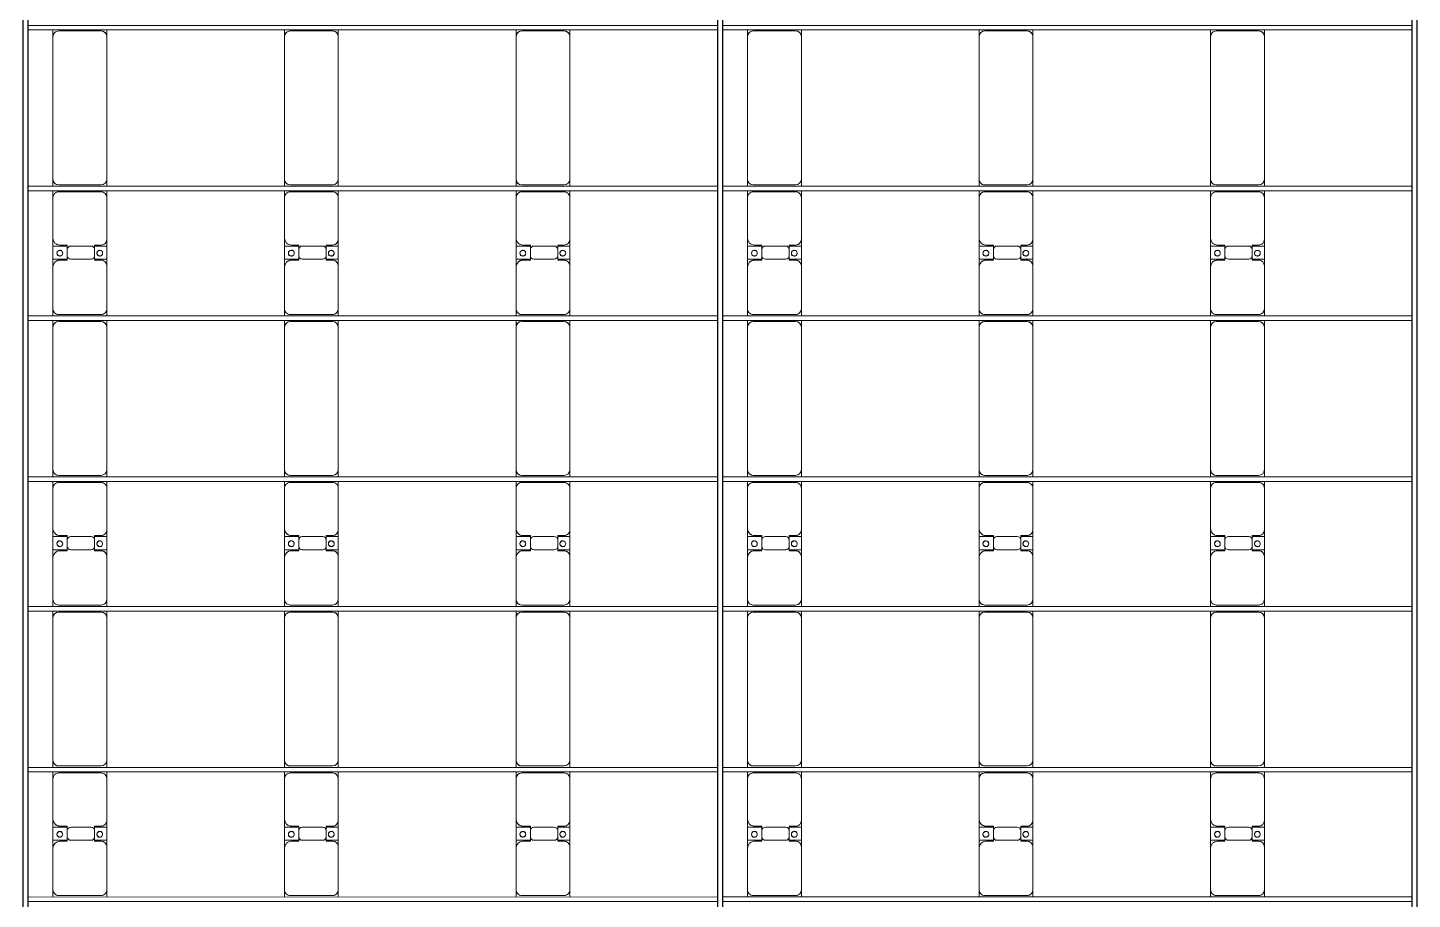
# Model space of a CAD drawing. Header units: millimetres. Extents: x -496478 to -186190, y -204059 to -87354.
# Drawn here: x -379193 to -367232, y -143603 to -136073 of the extents above; entities that cross this region are included whole.
import ezdxf

# ---------------------------------------------------------------- set-up
doc = ezdxf.new("R2010")
doc.units = ezdxf.units.MM
for name, color, linetype, lineweight in [('A-DETL-MBND', 5, 'Continuous', 9), ('A-GENM', 13, 'Continuous', 9), ('S-BEAM', 12, 'Continuous', 9)]:
    doc.layers.add(name, color=color, linetype=linetype, lineweight=lineweight)

# ---------------------------------------------------------------- blocks, each defined once
blk = doc.blocks.new('Dai phao do pin - DẢI PHAO ĐỠ PIN-V31-BỐ TRÍ KHUNG KẾT CẤU BÈ PIN 01')
at = {"layer": 'A-DETL-MBND', "color": 8}
for p, q in [((23298, 242), (23360, 242)), ((23720, 242), (23360, 242)), ((23720, 242), (23902, 242)), ((23788, 242), (23970, 242)), ((23788, 118), (23788, 242)), ((23902, 242), (23902, 118)), ((24320, 242), (23970, 242)), ((24320, 242), (24378, 242)), ((24418, 242), (24480, 242)), ((25710, 242), (24480, 242)), ((25710, 242), (25768, 242)), ((25808, 242), (25870, 242)), ((26230, 242), (25870, 242)), ((26230, 242), (26412, 242)), ((26298, 242), (26480, 242)), ((26298, 118), (26298, 242)), ((26412, 242), (26412, 118)), ((26830, 242), (26480, 242)), ((26830, 242), (26888, 242)), ((26928, 242), (26990, 242)), ((28220, 242), (26990, 242)), ((28220, 242), (28278, 242)), ((28318, 242), (28380, 242)), ((28740, 242), (28380, 242)), ((28740, 242), (28922, 242)), ((28808, 242), (28990, 242)), ((28808, 118), (28808, 242)), ((28922, 242), (28922, 118)), ((29340, 242), (28990, 242)), ((29340, 242), (29398, 242)), ((29438, 242), (29500, 242)), ((30730, 242), (29500, 242)), ((30730, 242), (30788, 242)), ((23310, 192), (23310, -173)), ((23780, 118), (23780, 182)), ((23910, 182), (23910, 118)), ((24370, -173), (24370, 192)), ((24430, 192), (24430, -173)), ((25760, -173), (25760, 192)), ((25820, 192), (25820, -173)), ((26290, 118), (26290, 182)), ((26420, 182), (26420, 118)), ((26880, -173), (26880, 192)), ((26940, 192), (26940, -173)), ((28270, -173), (28270, 192)), ((28330, 192), (28330, -173)), ((28800, 118), (28800, 182)), ((28930, 182), (28930, 118)), ((29390, -173), (29390, 192)), ((29450, 192), (29450, -173)), ((30780, -173), (30780, 192)), ((23872, 118), (23780, 118)), ((23788, 88), (23788, -88)), ((23910, 118), (23818, 118)), ((23902, -88), (23902, 88)), ((26382, 118), (26290, 118)), ((26298, 88), (26298, -88)), ((26420, 118), (26328, 118)), ((26412, -88), (26412, 88)), ((28892, 118), (28800, 118)), ((28808, 88), (28808, -88)), ((28930, 118), (28838, 118)), ((28922, -88), (28922, 88)), ((23780, -173), (23780, -118)), ((23780, -118), (23872, -118)), ((23788, -223), (23788, -118)), ((23818, -118), (23910, -118)), ((23902, -118), (23902, -223)), ((23910, -118), (23910, -173)), ((26290, -173), (26290, -118)), ((26290, -118), (26382, -118)), ((26298, -223), (26298, -118)), ((26328, -118), (26420, -118)), ((26412, -118), (26412, -223)), ((26420, -118), (26420, -173)), ((28800, -173), (28800, -118)), ((28800, -118), (28892, -118)), ((28808, -223), (28808, -118)), ((28838, -118), (28930, -118)), ((28922, -118), (28922, -223)), ((28930, -118), (28930, -173)), ((23360, -223), (23298, -223)), ((23360, -223), (23730, -223)), ((23902, -223), (23730, -223)), ((23960, -223), (23788, -223)), ((23960, -223), (24320, -223)), ((24378, -223), (24320, -223)), ((24480, -223), (24418, -223)), ((24480, -223), (25710, -223)), ((25768, -223), (25710, -223)), ((25870, -223), (25808, -223)), ((25870, -223), (26240, -223)), ((26412, -223), (26240, -223)), ((26470, -223), (26298, -223)), ((26470, -223), (26830, -223)), ((26888, -223), (26830, -223)), ((26990, -223), (26928, -223)), ((26990, -223), (28220, -223)), ((28278, -223), (28220, -223)), ((28380, -223), (28318, -223)), ((28380, -223), (28750, -223)), ((28922, -223), (28750, -223)), ((28980, -223), (28808, -223)), ((28980, -223), (29340, -223)), ((29398, -223), (29340, -223)), ((29500, -223), (29438, -223)), ((29500, -223), (30730, -223)), ((30788, -223), (30730, -223))]:
    blk.add_line(p, q, dxfattribs=at)
for centre, radius, start, end in [((23360, 192), 50, 90, 180), ((23720, 182), 60, 360, 90), ((23970, 182), 60, 90, 180), ((24320, 192), 50, 360, 90), ((24480, 192), 50, 90, 180), ((24480, 192), 50, 105, 180), ((25710, 192), 50, 360, 90), ((25710, 192), 50, 15, 90), ((25870, 192), 50, 90, 180), ((26230, 182), 60, 360, 90), ((26480, 182), 60, 90, 180), ((26830, 192), 50, 0, 90), ((26990, 192), 50, 90, 180), ((26990, 192), 50, 105, 180), ((28220, 192), 50, 360, 90), ((28220, 192), 50, 15, 90), ((28380, 192), 50, 90, 180), ((28740, 182), 60, 0, 90), ((28990, 182), 60, 90, 180), ((29340, 192), 50, 0, 90), ((29500, 192), 50, 90, 180), ((29500, 192), 50, 105, 180), ((30730, 192), 50, 0, 90), ((30730, 192), 50, 15, 90), ((23360, 192), 50, 135, 180), ((23720, 182), 60, 360, 45), ((23839, 183), 25, 360, 180), ((23839, 183), 25, 180, 0), ((23841, 183), 25, 360, 180), ((23841, 183), 25, 180, 0), ((23841, 183), 25, 180, 195), ((23970, 182), 60, 135, 180), ((24320, 192), 50, 360, 45), ((25870, 192), 50, 135, 180), ((26230, 182), 60, 360, 45), ((26349, 183), 25, 360, 180), ((26349, 183), 25, 180, 360), ((26351, 183), 25, 0, 180), ((26351, 183), 25, 180, 0), ((26351, 183), 25, 180, 195), ((26480, 182), 60, 135, 180), ((26830, 192), 50, 0, 45), ((28380, 192), 50, 135, 180), ((28740, 182), 60, 0, 45), ((28859, 183), 25, 360, 180), ((28859, 183), 25, 180, 0), ((28861, 183), 25, 0, 180), ((28861, 183), 25, 180, 0), ((28861, 183), 25, 180, 195), ((28990, 182), 60, 135, 180), ((29340, 192), 50, 0, 45), ((23818, 88), 30, 90, 180), ((23872, 88), 30, 0, 90), ((26328, 88), 30, 90, 180), ((26382, 88), 30, 0, 90), ((28838, 88), 30, 90, 180), ((28892, 88), 30, 0, 90), ((23818, -88), 30, 180, 270), ((23872, -88), 30, 270, 0), ((26328, -88), 30, 180, 270), ((26382, -88), 30, 270, 0), ((28838, -88), 30, 180, 270), ((28892, -88), 30, 270, 0), ((23360, -173), 50, 180, 270), ((23360, -173), 50, 180, 225), ((23730, -173), 50, 270, 0), ((23730, -173), 50, 315, 0), ((23839, -162), 25, 360, 180), ((23839, -162), 25, 180, 0), ((23841, -162), 25, 360, 180), ((23841, -162), 25, 120, 180), ((23841, -162), 25, 180, 0), ((23841, -162), 25, 75, 105), ((23839, -162), 25, 75, 90), ((23839, -162), 25, 30, 45), ((23839, -162), 25, 360, 15), ((23960, -173), 50, 180, 270), ((23960, -173), 50, 180, 225), ((24320, -173), 50, 270, 360), ((24320, -173), 50, 315, 360), ((24480, -173), 50, 180, 270), ((24480, -173), 50, 180, 270), ((25710, -173), 50, 270, 360), ((25710, -173), 50, 285, 0), ((25870, -173), 50, 180, 270), ((25870, -173), 50, 180, 225), ((26240, -173), 50, 270, 360), ((26240, -173), 50, 315, 360), ((26349, -162), 25, 360, 180), ((26349, -162), 25, 180, 0), ((26351, -162), 25, 360, 180), ((26351, -162), 25, 120, 180), ((26351, -162), 25, 180, 0), ((26351, -162), 25, 75, 105), ((26349, -162), 25, 75, 90), ((26349, -162), 25, 30, 45), ((26349, -162), 25, 360, 15), ((26470, -173), 50, 180, 270), ((26470, -173), 50, 180, 225), ((26830, -173), 50, 270, 0), ((26830, -173), 50, 315, 0), ((26990, -173), 50, 180, 270), ((26990, -173), 50, 180, 270), ((28220, -173), 50, 270, 360), ((28220, -173), 50, 285, 360), ((28380, -173), 50, 180, 270), ((28380, -173), 50, 180, 225), ((28750, -173), 50, 270, 360), ((28750, -173), 50, 315, 0), ((28859, -162), 25, 360, 180), ((28859, -162), 25, 180, 0), ((28861, -162), 25, 360, 180), ((28861, -162), 25, 120, 180), ((28861, -162), 25, 180, 360), ((28861, -162), 25, 75, 105), ((28859, -162), 25, 75, 90), ((28859, -162), 25, 30, 45), ((28859, -162), 25, 360, 15), ((28980, -173), 50, 180, 270), ((28980, -173), 50, 180, 225), ((29340, -173), 50, 270, 0), ((29340, -173), 50, 315, 360), ((29500, -173), 50, 180, 270), ((29500, -173), 50, 180, 270), ((30730, -173), 50, 270, 0), ((30730, -173), 50, 285, 360)]:
    blk.add_arc(centre, radius, start, end, dxfattribs=at)
blk = doc.blocks.new('Dai phao do pin - DẢI PHAO ĐỠ PIN-V32-BỐ TRÍ KHUNG KẾT CẤU BÈ PIN 01')
at = {"layer": 'A-DETL-MBND', "color": 8}
for p, q in [((23298, 242), (23360, 242)), ((23720, 242), (23360, 242)), ((23720, 242), (23902, 242)), ((23788, 242), (23970, 242)), ((23788, 118), (23788, 242)), ((23902, 242), (23902, 118)), ((24320, 242), (23970, 242)), ((24320, 242), (24378, 242)), ((24418, 242), (24480, 242)), ((25710, 242), (24480, 242)), ((25710, 242), (25768, 242)), ((25808, 242), (25870, 242)), ((26230, 242), (25870, 242)), ((26230, 242), (26412, 242)), ((26298, 242), (26480, 242)), ((26298, 118), (26298, 242)), ((26412, 242), (26412, 118)), ((26830, 242), (26480, 242)), ((26830, 242), (26888, 242)), ((26928, 242), (26990, 242)), ((28220, 242), (26990, 242)), ((28220, 242), (28278, 242)), ((28318, 242), (28380, 242)), ((28740, 242), (28380, 242)), ((28740, 242), (28922, 242)), ((28808, 242), (28990, 242)), ((28808, 118), (28808, 242)), ((28922, 242), (28922, 118)), ((29340, 242), (28990, 242)), ((29340, 242), (29398, 242)), ((29438, 242), (29500, 242)), ((30730, 242), (29500, 242)), ((30730, 242), (30788, 242)), ((23310, 192), (23310, -173)), ((23780, 118), (23780, 182)), ((23910, 182), (23910, 118)), ((24370, -173), (24370, 192)), ((24430, 192), (24430, -173)), ((25760, -173), (25760, 192)), ((25820, 192), (25820, -173)), ((26290, 118), (26290, 182)), ((26420, 182), (26420, 118)), ((26880, -173), (26880, 192)), ((26940, 192), (26940, -173)), ((28270, -173), (28270, 192)), ((28330, 192), (28330, -173)), ((28800, 118), (28800, 182)), ((28930, 182), (28930, 118)), ((29390, -173), (29390, 192)), ((29450, 192), (29450, -173)), ((30780, -173), (30780, 192)), ((23872, 118), (23780, 118)), ((23788, 88), (23788, -88)), ((23910, 118), (23818, 118)), ((23902, -88), (23902, 88)), ((26382, 118), (26290, 118)), ((26298, 88), (26298, -88)), ((26420, 118), (26328, 118)), ((26412, -88), (26412, 88)), ((28892, 118), (28800, 118)), ((28808, 88), (28808, -88)), ((28930, 118), (28838, 118)), ((28922, -88), (28922, 88)), ((23780, -173), (23780, -118)), ((23780, -118), (23872, -118)), ((23788, -223), (23788, -118)), ((23818, -118), (23910, -118)), ((23902, -118), (23902, -223)), ((23910, -118), (23910, -173)), ((26290, -173), (26290, -118)), ((26290, -118), (26382, -118)), ((26298, -223), (26298, -118)), ((26328, -118), (26420, -118)), ((26412, -118), (26412, -223)), ((26420, -118), (26420, -173)), ((28800, -173), (28800, -118)), ((28800, -118), (28892, -118)), ((28808, -223), (28808, -118)), ((28838, -118), (28930, -118)), ((28922, -118), (28922, -223)), ((28930, -118), (28930, -173)), ((23360, -223), (23298, -223)), ((23360, -223), (23730, -223)), ((23902, -223), (23730, -223)), ((23960, -223), (23788, -223)), ((23960, -223), (24320, -223)), ((24378, -223), (24320, -223)), ((24480, -223), (24418, -223)), ((24480, -223), (25710, -223)), ((25768, -223), (25710, -223)), ((25870, -223), (25808, -223)), ((25870, -223), (26240, -223)), ((26412, -223), (26240, -223)), ((26470, -223), (26298, -223)), ((26470, -223), (26830, -223)), ((26888, -223), (26830, -223)), ((26990, -223), (26928, -223)), ((26990, -223), (28220, -223)), ((28278, -223), (28220, -223)), ((28380, -223), (28318, -223)), ((28380, -223), (28750, -223)), ((28922, -223), (28750, -223)), ((28980, -223), (28808, -223)), ((28980, -223), (29340, -223)), ((29398, -223), (29340, -223)), ((29500, -223), (29438, -223)), ((29500, -223), (30730, -223)), ((30788, -223), (30730, -223))]:
    blk.add_line(p, q, dxfattribs=at)
for centre, radius, start, end in [((23360, 192), 50, 90, 180), ((23720, 182), 60, 360, 90), ((23970, 182), 60, 90, 180), ((24320, 192), 50, 360, 90), ((24480, 192), 50, 90, 180), ((24480, 192), 50, 105, 180), ((25710, 192), 50, 360, 90), ((25710, 192), 50, 15, 90), ((25870, 192), 50, 90, 180), ((26230, 182), 60, 360, 90), ((26480, 182), 60, 90, 180), ((26830, 192), 50, 0, 90), ((26990, 192), 50, 90, 180), ((26990, 192), 50, 105, 180), ((28220, 192), 50, 360, 90), ((28220, 192), 50, 15, 90), ((28380, 192), 50, 90, 180), ((28740, 182), 60, 0, 90), ((28990, 182), 60, 90, 180), ((29340, 192), 50, 0, 90), ((29500, 192), 50, 90, 180), ((29500, 192), 50, 105, 180), ((30730, 192), 50, 0, 90), ((30730, 192), 50, 15, 90), ((23360, 192), 50, 135, 180), ((23720, 182), 60, 360, 45), ((23839, 183), 25, 360, 180), ((23839, 183), 25, 180, 0), ((23841, 183), 25, 360, 180), ((23841, 183), 25, 180, 0), ((23841, 183), 25, 180, 195), ((23970, 182), 60, 135, 180), ((24320, 192), 50, 360, 45), ((25870, 192), 50, 135, 180), ((26230, 182), 60, 360, 45), ((26349, 183), 25, 360, 180), ((26349, 183), 25, 180, 360), ((26351, 183), 25, 0, 180), ((26351, 183), 25, 180, 0), ((26351, 183), 25, 180, 195), ((26480, 182), 60, 135, 180), ((26830, 192), 50, 0, 45), ((28380, 192), 50, 135, 180), ((28740, 182), 60, 0, 45), ((28859, 183), 25, 360, 180), ((28859, 183), 25, 180, 0), ((28861, 183), 25, 0, 180), ((28861, 183), 25, 180, 0), ((28861, 183), 25, 180, 195), ((28990, 182), 60, 135, 180), ((29340, 192), 50, 0, 45), ((23818, 88), 30, 90, 180), ((23872, 88), 30, 0, 90), ((26328, 88), 30, 90, 180), ((26382, 88), 30, 0, 90), ((28838, 88), 30, 90, 180), ((28892, 88), 30, 0, 90), ((23818, -88), 30, 180, 270), ((23872, -88), 30, 270, 0), ((26328, -88), 30, 180, 270), ((26382, -88), 30, 270, 0), ((28838, -88), 30, 180, 270), ((28892, -88), 30, 270, 0), ((23360, -173), 50, 180, 270), ((23360, -173), 50, 180, 225), ((23730, -173), 50, 270, 0), ((23730, -173), 50, 315, 0), ((23839, -162), 25, 360, 180), ((23839, -162), 25, 180, 0), ((23841, -162), 25, 360, 180), ((23841, -162), 25, 120, 180), ((23841, -162), 25, 180, 0), ((23841, -162), 25, 75, 105), ((23839, -162), 25, 75, 90), ((23839, -162), 25, 30, 45), ((23839, -162), 25, 360, 15), ((23960, -173), 50, 180, 270), ((23960, -173), 50, 180, 225), ((24320, -173), 50, 270, 360), ((24320, -173), 50, 315, 360), ((24480, -173), 50, 180, 270), ((24480, -173), 50, 180, 270), ((25710, -173), 50, 270, 360), ((25710, -173), 50, 285, 0), ((25870, -173), 50, 180, 270), ((25870, -173), 50, 180, 225), ((26240, -173), 50, 270, 360), ((26240, -173), 50, 315, 360), ((26349, -162), 25, 360, 180), ((26349, -162), 25, 180, 0), ((26351, -162), 25, 360, 180), ((26351, -162), 25, 120, 180), ((26351, -162), 25, 180, 0), ((26351, -162), 25, 75, 105), ((26349, -162), 25, 75, 90), ((26349, -162), 25, 30, 45), ((26349, -162), 25, 360, 15), ((26470, -173), 50, 180, 270), ((26470, -173), 50, 180, 225), ((26830, -173), 50, 270, 0), ((26830, -173), 50, 315, 0), ((26990, -173), 50, 180, 270), ((26990, -173), 50, 180, 270), ((28220, -173), 50, 270, 360), ((28220, -173), 50, 285, 360), ((28380, -173), 50, 180, 270), ((28380, -173), 50, 180, 225), ((28750, -173), 50, 270, 360), ((28750, -173), 50, 315, 0), ((28859, -162), 25, 360, 180), ((28859, -162), 25, 180, 0), ((28861, -162), 25, 360, 180), ((28861, -162), 25, 120, 180), ((28861, -162), 25, 180, 360), ((28861, -162), 25, 75, 105), ((28859, -162), 25, 75, 90), ((28859, -162), 25, 30, 45), ((28859, -162), 25, 360, 15), ((28980, -173), 50, 180, 270), ((28980, -173), 50, 180, 225), ((29340, -173), 50, 270, 0), ((29340, -173), 50, 315, 360), ((29500, -173), 50, 180, 270), ((29500, -173), 50, 180, 270), ((30730, -173), 50, 270, 0), ((30730, -173), 50, 285, 360)]:
    blk.add_arc(centre, radius, start, end, dxfattribs=at)
blk = doc.blocks.new('Dai phao do pin - DẢI PHAO ĐỠ PIN-V33-BỐ TRÍ KHUNG KẾT CẤU BÈ PIN 01')
at = {"layer": 'A-DETL-MBND', "color": 8}
for p, q in [((23298, 242), (23360, 242)), ((23720, 242), (23360, 242)), ((23720, 242), (23902, 242)), ((23788, 242), (23970, 242)), ((23788, 118), (23788, 242)), ((23902, 242), (23902, 118)), ((24320, 242), (23970, 242)), ((24320, 242), (24378, 242)), ((24418, 242), (24480, 242)), ((25710, 242), (24480, 242)), ((25710, 242), (25768, 242)), ((25808, 242), (25870, 242)), ((26230, 242), (25870, 242)), ((26230, 242), (26412, 242)), ((26298, 242), (26480, 242)), ((26298, 118), (26298, 242)), ((26412, 242), (26412, 118)), ((26830, 242), (26480, 242)), ((26830, 242), (26888, 242)), ((26928, 242), (26990, 242)), ((28220, 242), (26990, 242)), ((28220, 242), (28278, 242)), ((28318, 242), (28380, 242)), ((28740, 242), (28380, 242)), ((28740, 242), (28922, 242)), ((28808, 242), (28990, 242)), ((28808, 118), (28808, 242)), ((28922, 242), (28922, 118)), ((29340, 242), (28990, 242)), ((29340, 242), (29398, 242)), ((29438, 242), (29500, 242)), ((30730, 242), (29500, 242)), ((30730, 242), (30788, 242)), ((23310, 192), (23310, -173)), ((23780, 118), (23780, 182)), ((23910, 182), (23910, 118)), ((24370, -173), (24370, 192)), ((24430, 192), (24430, -173)), ((25760, -173), (25760, 192)), ((25820, 192), (25820, -173)), ((26290, 118), (26290, 182)), ((26420, 182), (26420, 118)), ((26880, -173), (26880, 192)), ((26940, 192), (26940, -173)), ((28270, -173), (28270, 192)), ((28330, 192), (28330, -173)), ((28800, 118), (28800, 182)), ((28930, 182), (28930, 118)), ((29390, -173), (29390, 192)), ((29450, 192), (29450, -173)), ((30780, -173), (30780, 192)), ((23872, 118), (23780, 118)), ((23788, 88), (23788, -88)), ((23910, 118), (23818, 118)), ((23902, -88), (23902, 88)), ((26382, 118), (26290, 118)), ((26298, 88), (26298, -88)), ((26420, 118), (26328, 118)), ((26412, -88), (26412, 88)), ((28892, 118), (28800, 118)), ((28808, 88), (28808, -88)), ((28930, 118), (28838, 118)), ((28922, -88), (28922, 88)), ((23780, -173), (23780, -118)), ((23780, -118), (23872, -118)), ((23788, -223), (23788, -118)), ((23818, -118), (23910, -118)), ((23902, -118), (23902, -223)), ((23910, -118), (23910, -173)), ((26290, -173), (26290, -118)), ((26290, -118), (26382, -118)), ((26298, -223), (26298, -118)), ((26328, -118), (26420, -118)), ((26412, -118), (26412, -223)), ((26420, -118), (26420, -173)), ((28800, -173), (28800, -118)), ((28800, -118), (28892, -118)), ((28808, -223), (28808, -118)), ((28838, -118), (28930, -118)), ((28922, -118), (28922, -223)), ((28930, -118), (28930, -173)), ((23360, -223), (23298, -223)), ((23360, -223), (23730, -223)), ((23902, -223), (23730, -223)), ((23960, -223), (23788, -223)), ((23960, -223), (24320, -223)), ((24378, -223), (24320, -223)), ((24480, -223), (24418, -223)), ((24480, -223), (25710, -223)), ((25768, -223), (25710, -223)), ((25870, -223), (25808, -223)), ((25870, -223), (26240, -223)), ((26412, -223), (26240, -223)), ((26470, -223), (26298, -223)), ((26470, -223), (26830, -223)), ((26888, -223), (26830, -223)), ((26990, -223), (26928, -223)), ((26990, -223), (28220, -223)), ((28278, -223), (28220, -223)), ((28380, -223), (28318, -223)), ((28380, -223), (28750, -223)), ((28922, -223), (28750, -223)), ((28980, -223), (28808, -223)), ((28980, -223), (29340, -223)), ((29398, -223), (29340, -223)), ((29500, -223), (29438, -223)), ((29500, -223), (30730, -223)), ((30788, -223), (30730, -223))]:
    blk.add_line(p, q, dxfattribs=at)
for centre, radius, start, end in [((23360, 192), 50, 90, 180), ((23720, 182), 60, 360, 90), ((23970, 182), 60, 90, 180), ((24320, 192), 50, 360, 90), ((24480, 192), 50, 90, 180), ((24480, 192), 50, 105, 180), ((25710, 192), 50, 360, 90), ((25710, 192), 50, 46.1412, 90), ((25870, 192), 50, 90, 180), ((26230, 182), 60, 360, 90), ((26480, 182), 60, 90, 180), ((26830, 192), 50, 0, 90), ((26990, 192), 50, 90, 180), ((26990, 192), 50, 105, 180), ((28220, 192), 50, 360, 90), ((28220, 192), 50, 46.0785, 90), ((28380, 192), 50, 90, 180), ((28740, 182), 60, 0, 90), ((28990, 182), 60, 90, 180), ((29340, 192), 50, 0, 90), ((29500, 192), 50, 90, 180), ((29500, 192), 50, 105, 180), ((30730, 192), 50, 0, 90), ((30730, 192), 50, 46.0158, 90), ((23360, 192), 50, 135, 180), ((23720, 182), 60, 360, 45), ((23839, 183), 25, 360, 180), ((23839, 183), 25, 180, 0), ((23841, 183), 25, 360, 180), ((23841, 183), 25, 180, 0), ((23841, 183), 25, 180, 195), ((23970, 182), 60, 135, 180), ((24320, 192), 50, 360, 45), ((25710, 192), 50, 15, 45), ((25870, 192), 50, 135, 180), ((26230, 182), 60, 360, 45), ((26349, 183), 25, 360, 180), ((26349, 183), 25, 180, 360), ((26351, 183), 25, 0, 180), ((26351, 183), 25, 180, 0), ((26351, 183), 25, 180, 195), ((26480, 182), 60, 135, 180), ((26830, 192), 50, 0, 45), ((28220, 192), 50, 15, 45), ((28380, 192), 50, 135, 180), ((28740, 182), 60, 0, 45), ((28859, 183), 25, 360, 180), ((28859, 183), 25, 180, 0), ((28861, 183), 25, 0, 180), ((28861, 183), 25, 180, 0), ((28861, 183), 25, 180, 195), ((28990, 182), 60, 135, 180), ((29340, 192), 50, 0, 45), ((30730, 192), 50, 15, 45), ((23818, 88), 30, 90, 180), ((23872, 88), 30, 0, 90), ((26328, 88), 30, 90, 180), ((26382, 88), 30, 0, 90), ((28838, 88), 30, 90, 180), ((28892, 88), 30, 0, 90), ((23818, -88), 30, 180, 270), ((23872, -88), 30, 270, 0), ((26328, -88), 30, 180, 270), ((26382, -88), 30, 270, 0), ((28838, -88), 30, 180, 270), ((28892, -88), 30, 270, 0), ((23360, -173), 50, 180, 270), ((23360, -173), 50, 180, 225), ((23730, -173), 50, 270, 0), ((23730, -173), 50, 315, 0), ((23839, -162), 25, 360, 180), ((23839, -162), 25, 180, 0), ((23841, -162), 25, 360, 180), ((23841, -162), 25, 120, 180), ((23841, -162), 25, 180, 0), ((23841, -162), 25, 75, 105), ((23839, -162), 25, 75, 90), ((23839, -162), 25, 30, 45), ((23839, -162), 25, 360, 15), ((23960, -173), 50, 180, 270), ((23960, -173), 50, 180, 225), ((24320, -173), 50, 270, 360), ((24320, -173), 50, 315, 360), ((24480, -173), 50, 180, 270), ((24480, -173), 50, 180, 270), ((25710, -173), 50, 270, 360), ((25710, -173), 50, 285, 0), ((25870, -173), 50, 180, 270), ((25870, -173), 50, 180, 225), ((26240, -173), 50, 270, 360), ((26240, -173), 50, 315, 360), ((26349, -162), 25, 360, 180), ((26349, -162), 25, 180, 0), ((26351, -162), 25, 360, 180), ((26351, -162), 25, 120, 180), ((26351, -162), 25, 180, 0), ((26351, -162), 25, 75, 105), ((26349, -162), 25, 75, 90), ((26349, -162), 25, 30, 45), ((26349, -162), 25, 360, 15), ((26470, -173), 50, 180, 270), ((26470, -173), 50, 180, 225), ((26830, -173), 50, 270, 0), ((26830, -173), 50, 315, 0), ((26990, -173), 50, 180, 270), ((26990, -173), 50, 180, 270), ((28220, -173), 50, 270, 360), ((28220, -173), 50, 285, 360), ((28380, -173), 50, 180, 270), ((28380, -173), 50, 180, 225), ((28750, -173), 50, 270, 360), ((28750, -173), 50, 315, 0), ((28859, -162), 25, 360, 180), ((28859, -162), 25, 180, 0), ((28861, -162), 25, 360, 180), ((28861, -162), 25, 120, 180), ((28861, -162), 25, 180, 360), ((28861, -162), 25, 75, 105), ((28859, -162), 25, 75, 90), ((28859, -162), 25, 30, 45), ((28859, -162), 25, 360, 15), ((28980, -173), 50, 180, 270), ((28980, -173), 50, 180, 225), ((29340, -173), 50, 270, 0), ((29340, -173), 50, 315, 360), ((29500, -173), 50, 180, 270), ((29500, -173), 50, 180, 270), ((30730, -173), 50, 270, 0), ((30730, -173), 50, 285, 360)]:
    blk.add_arc(centre, radius, start, end, dxfattribs=at)
blk = doc.blocks.new('Dai phao do pin - DẢI PHAO ĐỠ PIN-V34-BỐ TRÍ KHUNG KẾT CẤU BÈ PIN 01')
at = {"layer": 'A-DETL-MBND', "color": 8}
for p, q in [((23298, 242), (23360, 242)), ((23720, 242), (23360, 242)), ((23720, 242), (23902, 242)), ((23788, 242), (23970, 242)), ((23788, 118), (23788, 242)), ((23902, 242), (23902, 118)), ((24320, 242), (23970, 242)), ((24320, 242), (24378, 242)), ((24418, 242), (24480, 242)), ((25710, 242), (24480, 242)), ((25710, 242), (25768, 242)), ((25808, 242), (25870, 242)), ((26230, 242), (25870, 242)), ((26230, 242), (26412, 242)), ((26298, 242), (26480, 242)), ((26298, 118), (26298, 242)), ((26412, 242), (26412, 118)), ((26830, 242), (26480, 242)), ((26830, 242), (26888, 242)), ((26928, 242), (26990, 242)), ((28220, 242), (26990, 242)), ((28220, 242), (28278, 242)), ((28318, 242), (28380, 242)), ((28740, 242), (28380, 242)), ((28740, 242), (28922, 242)), ((28808, 242), (28990, 242)), ((28808, 118), (28808, 242)), ((28922, 242), (28922, 118)), ((29340, 242), (28990, 242)), ((29340, 242), (29398, 242)), ((29438, 242), (29500, 242)), ((30730, 242), (29500, 242)), ((30730, 242), (30788, 242)), ((23310, 192), (23310, -173)), ((23780, 118), (23780, 182)), ((23910, 182), (23910, 118)), ((24370, -173), (24370, 192)), ((24430, 192), (24430, -173)), ((25760, -173), (25760, 192)), ((25820, 192), (25820, -173)), ((26290, 118), (26290, 182)), ((26420, 182), (26420, 118)), ((26880, -173), (26880, 192)), ((26940, 192), (26940, -173)), ((28270, -173), (28270, 192)), ((28330, 192), (28330, -173)), ((28800, 118), (28800, 182)), ((28930, 182), (28930, 118)), ((29390, -173), (29390, 192)), ((29450, 192), (29450, -173)), ((30780, -173), (30780, 192)), ((23872, 118), (23780, 118)), ((23788, 88), (23788, -88)), ((23910, 118), (23818, 118)), ((23902, -88), (23902, 88)), ((26382, 118), (26290, 118)), ((26298, 88), (26298, -88)), ((26420, 118), (26328, 118)), ((26412, -88), (26412, 88)), ((28892, 118), (28800, 118)), ((28808, 88), (28808, -88)), ((28930, 118), (28838, 118)), ((28922, -88), (28922, 88)), ((23780, -173), (23780, -118)), ((23780, -118), (23872, -118)), ((23788, -223), (23788, -118)), ((23818, -118), (23910, -118)), ((23902, -118), (23902, -223)), ((23910, -118), (23910, -173)), ((26290, -173), (26290, -118)), ((26290, -118), (26382, -118)), ((26298, -223), (26298, -118)), ((26328, -118), (26420, -118)), ((26412, -118), (26412, -223)), ((26420, -118), (26420, -173)), ((28800, -173), (28800, -118)), ((28800, -118), (28892, -118)), ((28808, -223), (28808, -118)), ((28838, -118), (28930, -118)), ((28922, -118), (28922, -223)), ((28930, -118), (28930, -173)), ((23360, -223), (23298, -223)), ((23360, -223), (23730, -223)), ((23902, -223), (23730, -223)), ((23960, -223), (23788, -223)), ((23960, -223), (24320, -223)), ((24378, -223), (24320, -223)), ((24480, -223), (24418, -223)), ((24480, -223), (25710, -223)), ((25768, -223), (25710, -223)), ((25870, -223), (25808, -223)), ((25870, -223), (26240, -223)), ((26412, -223), (26240, -223)), ((26470, -223), (26298, -223)), ((26470, -223), (26830, -223)), ((26888, -223), (26830, -223)), ((26990, -223), (26928, -223)), ((26990, -223), (28220, -223)), ((28278, -223), (28220, -223)), ((28380, -223), (28318, -223)), ((28380, -223), (28750, -223)), ((28922, -223), (28750, -223)), ((28980, -223), (28808, -223)), ((28980, -223), (29340, -223)), ((29398, -223), (29340, -223)), ((29500, -223), (29438, -223)), ((29500, -223), (30730, -223)), ((30788, -223), (30730, -223))]:
    blk.add_line(p, q, dxfattribs=at)
for centre, radius, start, end in [((23360, 192), 50, 90, 180), ((23720, 182), 60, 360, 90), ((23970, 182), 60, 90, 180), ((24320, 192), 50, 360, 90), ((24480, 192), 50, 90, 180), ((24480, 192), 50, 105, 180), ((25710, 192), 50, 360, 90), ((25710, 192), 50, 15, 90), ((25870, 192), 50, 90, 180), ((26230, 182), 60, 360, 90), ((26480, 182), 60, 90, 180), ((26830, 192), 50, 0, 90), ((26990, 192), 50, 90, 180), ((26990, 192), 50, 105, 180), ((28220, 192), 50, 360, 90), ((28220, 192), 50, 15, 90), ((28380, 192), 50, 90, 180), ((28740, 182), 60, 0, 90), ((28990, 182), 60, 90, 180), ((29340, 192), 50, 0, 90), ((29500, 192), 50, 90, 180), ((29500, 192), 50, 105, 180), ((30730, 192), 50, 0, 90), ((30730, 192), 50, 15, 90), ((23360, 192), 50, 135, 180), ((23720, 182), 60, 360, 45), ((23839, 183), 25, 360, 180), ((23839, 183), 25, 180, 0), ((23841, 183), 25, 360, 180), ((23841, 183), 25, 180, 0), ((23841, 183), 25, 180, 195), ((23970, 182), 60, 135, 180), ((24320, 192), 50, 360, 45), ((25870, 192), 50, 135, 180), ((26230, 182), 60, 360, 45), ((26349, 183), 25, 360, 180), ((26349, 183), 25, 180, 360), ((26351, 183), 25, 0, 180), ((26351, 183), 25, 180, 0), ((26351, 183), 25, 180, 195), ((26480, 182), 60, 135, 180), ((26830, 192), 50, 0, 45), ((28380, 192), 50, 135, 180), ((28740, 182), 60, 0, 45), ((28859, 183), 25, 360, 180), ((28859, 183), 25, 180, 0), ((28861, 183), 25, 0, 180), ((28861, 183), 25, 180, 0), ((28861, 183), 25, 180, 195), ((28990, 182), 60, 135, 180), ((29340, 192), 50, 0, 45), ((23818, 88), 30, 90, 180), ((23872, 88), 30, 0, 90), ((26328, 88), 30, 90, 180), ((26382, 88), 30, 0, 90), ((28838, 88), 30, 90, 180), ((28892, 88), 30, 0, 90), ((23818, -88), 30, 180, 270), ((23872, -88), 30, 270, 0), ((26328, -88), 30, 180, 270), ((26382, -88), 30, 270, 0), ((28838, -88), 30, 180, 270), ((28892, -88), 30, 270, 0), ((23360, -173), 50, 180, 270), ((23360, -173), 50, 180, 225), ((23730, -173), 50, 270, 0), ((23730, -173), 50, 315, 0), ((23839, -162), 25, 360, 180), ((23839, -162), 25, 180, 0), ((23841, -162), 25, 360, 180), ((23841, -162), 25, 120, 180), ((23841, -162), 25, 180, 0), ((23841, -162), 25, 75, 105), ((23839, -162), 25, 75, 90), ((23839, -162), 25, 30, 45), ((23839, -162), 25, 360, 15), ((23960, -173), 50, 180, 270), ((23960, -173), 50, 180, 225), ((24320, -173), 50, 270, 360), ((24320, -173), 50, 315, 360), ((24480, -173), 50, 180, 270), ((24480, -173), 50, 180, 270), ((25710, -173), 50, 270, 360), ((25710, -173), 50, 285, 0), ((25870, -173), 50, 180, 270), ((25870, -173), 50, 180, 225), ((26240, -173), 50, 270, 360), ((26240, -173), 50, 315, 360), ((26349, -162), 25, 360, 180), ((26349, -162), 25, 180, 0), ((26351, -162), 25, 360, 180), ((26351, -162), 25, 120, 180), ((26351, -162), 25, 180, 0), ((26351, -162), 25, 75, 105), ((26349, -162), 25, 75, 90), ((26349, -162), 25, 30, 45), ((26349, -162), 25, 360, 15), ((26470, -173), 50, 180, 270), ((26470, -173), 50, 180, 225), ((26830, -173), 50, 270, 0), ((26830, -173), 50, 315, 0), ((26990, -173), 50, 180, 270), ((26990, -173), 50, 180, 270), ((28220, -173), 50, 270, 360), ((28220, -173), 50, 285, 360), ((28380, -173), 50, 180, 270), ((28380, -173), 50, 180, 225), ((28750, -173), 50, 270, 360), ((28750, -173), 50, 315, 0), ((28859, -162), 25, 360, 180), ((28859, -162), 25, 180, 0), ((28861, -162), 25, 360, 180), ((28861, -162), 25, 120, 180), ((28861, -162), 25, 180, 360), ((28861, -162), 25, 75, 105), ((28859, -162), 25, 75, 90), ((28859, -162), 25, 30, 45), ((28859, -162), 25, 360, 15), ((28980, -173), 50, 180, 270), ((28980, -173), 50, 180, 225), ((29340, -173), 50, 270, 0), ((29340, -173), 50, 315, 360), ((29500, -173), 50, 180, 270), ((29500, -173), 50, 180, 270), ((30730, -173), 50, 270, 0), ((30730, -173), 50, 285, 360)]:
    blk.add_arc(centre, radius, start, end, dxfattribs=at)
blk = doc.blocks.new('Dai phao do pin - DẢI PHAO ĐỠ PIN-V35-BỐ TRÍ KHUNG KẾT CẤU BÈ PIN 01')
at = {"layer": 'A-DETL-MBND', "color": 8}
for p, q in [((23298, 242), (23360, 242)), ((23720, 242), (23360, 242)), ((23720, 242), (23902, 242)), ((23788, 242), (23970, 242)), ((23788, 118), (23788, 242)), ((23902, 242), (23902, 118)), ((24320, 242), (23970, 242)), ((24320, 242), (24378, 242)), ((24418, 242), (24480, 242)), ((25710, 242), (24480, 242)), ((25710, 242), (25768, 242)), ((25808, 242), (25870, 242)), ((26230, 242), (25870, 242)), ((26230, 242), (26412, 242)), ((26298, 242), (26480, 242)), ((26298, 118), (26298, 242)), ((26412, 242), (26412, 118)), ((26830, 242), (26480, 242)), ((26830, 242), (26888, 242)), ((26928, 242), (26990, 242)), ((28220, 242), (26990, 242)), ((28220, 242), (28278, 242)), ((28318, 242), (28380, 242)), ((28740, 242), (28380, 242)), ((28740, 242), (28922, 242)), ((28808, 242), (28990, 242)), ((28808, 118), (28808, 242)), ((28922, 242), (28922, 118)), ((29340, 242), (28990, 242)), ((29340, 242), (29398, 242)), ((29438, 242), (29500, 242)), ((30730, 242), (29500, 242)), ((30730, 242), (30788, 242)), ((23310, 192), (23310, -173)), ((23780, 118), (23780, 182)), ((23910, 182), (23910, 118)), ((24370, -173), (24370, 192)), ((24430, 192), (24430, -173)), ((25760, -173), (25760, 192)), ((25820, 192), (25820, -173)), ((26290, 118), (26290, 182)), ((26420, 182), (26420, 118)), ((26880, -173), (26880, 192)), ((26940, 192), (26940, -173)), ((28270, -173), (28270, 192)), ((28330, 192), (28330, -173)), ((28800, 118), (28800, 182)), ((28930, 182), (28930, 118)), ((29390, -173), (29390, 192)), ((29450, 192), (29450, -173)), ((30780, -173), (30780, 192)), ((23872, 118), (23780, 118)), ((23788, 88), (23788, -88)), ((23910, 118), (23818, 118)), ((23902, -88), (23902, 88)), ((26382, 118), (26290, 118)), ((26298, 88), (26298, -88)), ((26420, 118), (26328, 118)), ((26412, -88), (26412, 88)), ((28892, 118), (28800, 118)), ((28808, 88), (28808, -88)), ((28930, 118), (28838, 118)), ((28922, -88), (28922, 88)), ((23780, -173), (23780, -118)), ((23780, -118), (23872, -118)), ((23788, -223), (23788, -118)), ((23818, -118), (23910, -118)), ((23902, -118), (23902, -223)), ((23910, -118), (23910, -173)), ((26290, -173), (26290, -118)), ((26290, -118), (26382, -118)), ((26298, -223), (26298, -118)), ((26328, -118), (26420, -118)), ((26412, -118), (26412, -223)), ((26420, -118), (26420, -173)), ((28800, -173), (28800, -118)), ((28800, -118), (28892, -118)), ((28808, -223), (28808, -118)), ((28838, -118), (28930, -118)), ((28922, -118), (28922, -223)), ((28930, -118), (28930, -173)), ((23360, -223), (23298, -223)), ((23360, -223), (23730, -223)), ((23902, -223), (23730, -223)), ((23960, -223), (23788, -223)), ((23960, -223), (24320, -223)), ((24378, -223), (24320, -223)), ((24480, -223), (24418, -223)), ((24480, -223), (25710, -223)), ((25768, -223), (25710, -223)), ((25870, -223), (25808, -223)), ((25870, -223), (26240, -223)), ((26412, -223), (26240, -223)), ((26470, -223), (26298, -223)), ((26470, -223), (26830, -223)), ((26888, -223), (26830, -223)), ((26990, -223), (26928, -223)), ((26990, -223), (28220, -223)), ((28278, -223), (28220, -223)), ((28380, -223), (28318, -223)), ((28380, -223), (28750, -223)), ((28922, -223), (28750, -223)), ((28980, -223), (28808, -223)), ((28980, -223), (29340, -223)), ((29398, -223), (29340, -223)), ((29500, -223), (29438, -223)), ((29500, -223), (30730, -223)), ((30788, -223), (30730, -223))]:
    blk.add_line(p, q, dxfattribs=at)
for centre, radius, start, end in [((23360, 192), 50, 90, 180), ((23720, 182), 60, 360, 90), ((23970, 182), 60, 90, 180), ((24320, 192), 50, 360, 90), ((24480, 192), 50, 90, 180), ((24480, 192), 50, 105, 150), ((25710, 192), 50, 360, 90), ((25710, 192), 50, 30, 90), ((25870, 192), 50, 90, 180), ((26230, 182), 60, 360, 90), ((26480, 182), 60, 90, 180), ((26830, 192), 50, 0, 90), ((26990, 192), 50, 90, 180), ((26990, 192), 50, 105, 150), ((28220, 192), 50, 360, 90), ((28220, 192), 50, 30, 90), ((28380, 192), 50, 90, 180), ((28740, 182), 60, 0, 90), ((28990, 182), 60, 90, 180), ((29340, 192), 50, 0, 90), ((29500, 192), 50, 90, 180), ((29500, 192), 50, 105, 150), ((30730, 192), 50, 0, 90), ((30730, 192), 50, 30, 90), ((23360, 192), 50, 135, 180), ((23720, 182), 60, 360, 45), ((23839, 183), 25, 360, 180), ((23839, 183), 25, 180, 0), ((23841, 183), 25, 360, 180), ((23841, 183), 25, 180, 0), ((23841, 183), 25, 180, 195), ((23970, 182), 60, 135, 180), ((24320, 192), 50, 360, 45), ((24480, 192), 50, 154.712, 180), ((25710, 192), 50, 15, 25.2662), ((25870, 192), 50, 135, 180), ((26230, 182), 60, 360, 45), ((26349, 183), 25, 360, 180), ((26349, 183), 25, 180, 360), ((26351, 183), 25, 0, 180), ((26351, 183), 25, 180, 0), ((26351, 183), 25, 180, 195), ((26480, 182), 60, 135, 180), ((26830, 192), 50, 0, 45), ((26990, 192), 50, 154.7533, 180), ((28220, 192), 50, 15, 25.2249), ((28380, 192), 50, 135, 180), ((28740, 182), 60, 0, 45), ((28859, 183), 25, 360, 180), ((28859, 183), 25, 180, 0), ((28861, 183), 25, 0, 180), ((28861, 183), 25, 180, 0), ((28861, 183), 25, 180, 195), ((28990, 182), 60, 135, 180), ((29340, 192), 50, 0, 45), ((29500, 192), 50, 154.7947, 180), ((30730, 192), 50, 15, 25.1836), ((23818, 88), 30, 90, 180), ((23872, 88), 30, 0, 90), ((26328, 88), 30, 90, 180), ((26382, 88), 30, 0, 90), ((28838, 88), 30, 90, 180), ((28892, 88), 30, 0, 90), ((23818, -88), 30, 180, 270), ((23872, -88), 30, 270, 0), ((26328, -88), 30, 180, 270), ((26382, -88), 30, 270, 0), ((28838, -88), 30, 180, 270), ((28892, -88), 30, 270, 0), ((23360, -173), 50, 180, 270), ((23360, -173), 50, 180, 225), ((23730, -173), 50, 270, 0), ((23730, -173), 50, 315, 0), ((23839, -162), 25, 360, 180), ((23839, -162), 25, 180, 0), ((23841, -162), 25, 360, 180), ((23841, -162), 25, 120, 180), ((23841, -162), 25, 180, 0), ((23841, -162), 25, 75, 105), ((23839, -162), 25, 75, 90), ((23839, -162), 25, 30, 45), ((23839, -162), 25, 360, 15), ((23960, -173), 50, 180, 270), ((23960, -173), 50, 180, 225), ((24320, -173), 50, 270, 360), ((24320, -173), 50, 315, 360), ((24480, -173), 50, 180, 270), ((24480, -173), 50, 180, 270), ((25710, -173), 50, 270, 360), ((25710, -173), 50, 285, 0), ((25870, -173), 50, 180, 270), ((25870, -173), 50, 180, 225), ((26240, -173), 50, 270, 360), ((26240, -173), 50, 315, 360), ((26349, -162), 25, 360, 180), ((26349, -162), 25, 180, 0), ((26351, -162), 25, 360, 180), ((26351, -162), 25, 120, 180), ((26351, -162), 25, 180, 0), ((26351, -162), 25, 75, 105), ((26349, -162), 25, 75, 90), ((26349, -162), 25, 30, 45), ((26349, -162), 25, 360, 15), ((26470, -173), 50, 180, 270), ((26470, -173), 50, 180, 225), ((26830, -173), 50, 270, 0), ((26830, -173), 50, 315, 0), ((26990, -173), 50, 180, 270), ((26990, -173), 50, 180, 270), ((28220, -173), 50, 270, 360), ((28220, -173), 50, 285, 360), ((28380, -173), 50, 180, 270), ((28380, -173), 50, 180, 225), ((28750, -173), 50, 270, 360), ((28750, -173), 50, 315, 0), ((28859, -162), 25, 360, 180), ((28859, -162), 25, 180, 0), ((28861, -162), 25, 360, 180), ((28861, -162), 25, 120, 180), ((28861, -162), 25, 180, 360), ((28861, -162), 25, 75, 105), ((28859, -162), 25, 75, 90), ((28859, -162), 25, 30, 45), ((28859, -162), 25, 360, 15), ((28980, -173), 50, 180, 270), ((28980, -173), 50, 180, 225), ((29340, -173), 50, 270, 0), ((29340, -173), 50, 315, 360), ((29500, -173), 50, 180, 270), ((29500, -173), 50, 180, 270), ((30730, -173), 50, 270, 0), ((30730, -173), 50, 285, 360)]:
    blk.add_arc(centre, radius, start, end, dxfattribs=at)
blk = doc.blocks.new('Dai phao do pin - DẢI PHAO ĐỠ PIN-V36-BỐ TRÍ KHUNG KẾT CẤU BÈ PIN 01')
at = {"layer": 'A-DETL-MBND', "color": 8}
for p, q in [((23298, 242), (23360, 242)), ((23720, 242), (23360, 242)), ((23720, 242), (23902, 242)), ((23788, 242), (23970, 242)), ((23788, 118), (23788, 242)), ((23902, 242), (23902, 118)), ((24320, 242), (23970, 242)), ((24320, 242), (24378, 242)), ((24418, 242), (24480, 242)), ((25710, 242), (24480, 242)), ((25710, 242), (25768, 242)), ((25808, 242), (25870, 242)), ((26230, 242), (25870, 242)), ((26230, 242), (26412, 242)), ((26298, 242), (26480, 242)), ((26298, 118), (26298, 242)), ((26412, 242), (26412, 118)), ((26830, 242), (26480, 242)), ((26830, 242), (26888, 242)), ((26928, 242), (26990, 242)), ((28220, 242), (26990, 242)), ((28220, 242), (28278, 242)), ((28318, 242), (28380, 242)), ((28740, 242), (28380, 242)), ((28740, 242), (28922, 242)), ((28808, 242), (28990, 242)), ((28808, 118), (28808, 242)), ((28922, 242), (28922, 118)), ((29340, 242), (28990, 242)), ((29340, 242), (29398, 242)), ((29438, 242), (29500, 242)), ((30730, 242), (29500, 242)), ((30730, 242), (30788, 242)), ((23310, 192), (23310, -173)), ((23780, 118), (23780, 182)), ((23910, 182), (23910, 118)), ((24370, -173), (24370, 192)), ((24430, 192), (24430, -173)), ((25760, -173), (25760, 192)), ((25820, 192), (25820, -173)), ((26290, 118), (26290, 182)), ((26420, 182), (26420, 118)), ((26880, -173), (26880, 192)), ((26940, 192), (26940, -173)), ((28270, -173), (28270, 192)), ((28330, 192), (28330, -173)), ((28800, 118), (28800, 182)), ((28930, 182), (28930, 118)), ((29390, -173), (29390, 192)), ((29450, 192), (29450, -173)), ((30780, -173), (30780, 192)), ((23872, 118), (23780, 118)), ((23788, 88), (23788, -88)), ((23910, 118), (23818, 118)), ((23902, -88), (23902, 88)), ((26382, 118), (26290, 118)), ((26298, 88), (26298, -88)), ((26420, 118), (26328, 118)), ((26412, -88), (26412, 88)), ((28892, 118), (28800, 118)), ((28808, 88), (28808, -88)), ((28930, 118), (28838, 118)), ((28922, -88), (28922, 88)), ((23780, -173), (23780, -118)), ((23780, -118), (23872, -118)), ((23788, -223), (23788, -118)), ((23818, -118), (23910, -118)), ((23902, -118), (23902, -223)), ((23910, -118), (23910, -173)), ((26290, -173), (26290, -118)), ((26290, -118), (26382, -118)), ((26298, -223), (26298, -118)), ((26328, -118), (26420, -118)), ((26412, -118), (26412, -223)), ((26420, -118), (26420, -173)), ((28800, -173), (28800, -118)), ((28800, -118), (28892, -118)), ((28808, -223), (28808, -118)), ((28838, -118), (28930, -118)), ((28922, -118), (28922, -223)), ((28930, -118), (28930, -173)), ((23360, -223), (23298, -223)), ((23360, -223), (23730, -223)), ((23902, -223), (23730, -223)), ((23960, -223), (23788, -223)), ((23960, -223), (24320, -223)), ((24378, -223), (24320, -223)), ((24480, -223), (24418, -223)), ((24480, -223), (25710, -223)), ((25768, -223), (25710, -223)), ((25870, -223), (25808, -223)), ((25870, -223), (26240, -223)), ((26412, -223), (26240, -223)), ((26470, -223), (26298, -223)), ((26470, -223), (26830, -223)), ((26888, -223), (26830, -223)), ((26990, -223), (26928, -223)), ((26990, -223), (28220, -223)), ((28278, -223), (28220, -223)), ((28380, -223), (28318, -223)), ((28380, -223), (28750, -223)), ((28922, -223), (28750, -223)), ((28980, -223), (28808, -223)), ((28980, -223), (29340, -223)), ((29398, -223), (29340, -223)), ((29500, -223), (29438, -223)), ((29500, -223), (30730, -223)), ((30788, -223), (30730, -223))]:
    blk.add_line(p, q, dxfattribs=at)
for centre, radius, start, end in [((23360, 192), 50, 90, 180), ((23720, 182), 60, 360, 90), ((23970, 182), 60, 90, 180), ((24320, 192), 50, 360, 90), ((24480, 192), 50, 90, 180), ((24480, 192), 50, 105, 180), ((25710, 192), 50, 360, 90), ((25710, 192), 50, 15, 90), ((25870, 192), 50, 90, 180), ((26230, 182), 60, 360, 90), ((26480, 182), 60, 90, 180), ((26830, 192), 50, 0, 90), ((26990, 192), 50, 90, 180), ((26990, 192), 50, 105, 180), ((28220, 192), 50, 360, 90), ((28220, 192), 50, 15, 90), ((28380, 192), 50, 90, 180), ((28740, 182), 60, 0, 90), ((28990, 182), 60, 90, 180), ((29340, 192), 50, 0, 90), ((29500, 192), 50, 90, 180), ((29500, 192), 50, 105, 180), ((30730, 192), 50, 0, 90), ((30730, 192), 50, 15, 90), ((23360, 192), 50, 135, 180), ((23720, 182), 60, 360, 45), ((23839, 183), 25, 360, 180), ((23839, 183), 25, 180, 0), ((23841, 183), 25, 360, 180), ((23841, 183), 25, 180, 0), ((23841, 183), 25, 180, 195), ((23970, 182), 60, 135, 180), ((24320, 192), 50, 360, 45), ((25870, 192), 50, 135, 180), ((26230, 182), 60, 360, 45), ((26349, 183), 25, 360, 180), ((26349, 183), 25, 180, 360), ((26351, 183), 25, 0, 180), ((26351, 183), 25, 180, 0), ((26351, 183), 25, 180, 195), ((26480, 182), 60, 135, 180), ((26830, 192), 50, 0, 45), ((28380, 192), 50, 135, 180), ((28740, 182), 60, 0, 45), ((28859, 183), 25, 360, 180), ((28859, 183), 25, 180, 0), ((28861, 183), 25, 0, 180), ((28861, 183), 25, 180, 0), ((28861, 183), 25, 180, 195), ((28990, 182), 60, 135, 180), ((29340, 192), 50, 0, 45), ((23818, 88), 30, 90, 180), ((23872, 88), 30, 0, 90), ((26328, 88), 30, 90, 180), ((26382, 88), 30, 0, 90), ((28838, 88), 30, 90, 180), ((28892, 88), 30, 0, 90), ((23818, -88), 30, 180, 270), ((23872, -88), 30, 270, 0), ((26328, -88), 30, 180, 270), ((26382, -88), 30, 270, 0), ((28838, -88), 30, 180, 270), ((28892, -88), 30, 270, 0), ((23360, -173), 50, 180, 270), ((23360, -173), 50, 180, 225), ((23730, -173), 50, 270, 0), ((23730, -173), 50, 315, 0), ((23839, -162), 25, 360, 180), ((23839, -162), 25, 180, 0), ((23841, -162), 25, 360, 180), ((23841, -162), 25, 120, 180), ((23841, -162), 25, 180, 0), ((23841, -162), 25, 75, 105), ((23839, -162), 25, 75, 90), ((23839, -162), 25, 30, 45), ((23839, -162), 25, 360, 15), ((23960, -173), 50, 180, 270), ((23960, -173), 50, 180, 225), ((24320, -173), 50, 270, 360), ((24320, -173), 50, 315, 360), ((24480, -173), 50, 180, 270), ((24480, -173), 50, 180, 270), ((25710, -173), 50, 270, 360), ((25710, -173), 50, 285, 0), ((25870, -173), 50, 180, 270), ((25870, -173), 50, 180, 225), ((26240, -173), 50, 270, 360), ((26240, -173), 50, 315, 360), ((26349, -162), 25, 360, 180), ((26349, -162), 25, 180, 0), ((26351, -162), 25, 360, 180), ((26351, -162), 25, 120, 180), ((26351, -162), 25, 180, 0), ((26351, -162), 25, 75, 105), ((26349, -162), 25, 75, 90), ((26349, -162), 25, 30, 45), ((26349, -162), 25, 360, 15), ((26470, -173), 50, 180, 270), ((26470, -173), 50, 180, 225), ((26830, -173), 50, 270, 0), ((26830, -173), 50, 315, 0), ((26990, -173), 50, 180, 270), ((26990, -173), 50, 180, 270), ((28220, -173), 50, 270, 360), ((28220, -173), 50, 285, 360), ((28380, -173), 50, 180, 270), ((28380, -173), 50, 180, 225), ((28750, -173), 50, 270, 360), ((28750, -173), 50, 315, 0), ((28859, -162), 25, 360, 180), ((28859, -162), 25, 180, 0), ((28861, -162), 25, 360, 180), ((28861, -162), 25, 120, 180), ((28861, -162), 25, 180, 360), ((28861, -162), 25, 75, 105), ((28859, -162), 25, 75, 90), ((28859, -162), 25, 30, 45), ((28859, -162), 25, 360, 15), ((28980, -173), 50, 180, 270), ((28980, -173), 50, 180, 225), ((29340, -173), 50, 270, 0), ((29340, -173), 50, 315, 360), ((29500, -173), 50, 180, 270), ((29500, -173), 50, 180, 270), ((30730, -173), 50, 270, 0), ((30730, -173), 50, 285, 360)]:
    blk.add_arc(centre, radius, start, end, dxfattribs=at)
blk = doc.blocks.new('Dầm C52 - Dầm C52-24978-BỐ TRÍ KHUNG KẾT CẤU BÈ PIN 01')
at = {"layer": 'S-BEAM', "color": 1}
for p, q in [((-22611, 20), (-16651, 20)), ((-16611, 20), (-10651, 20)), ((-16651, -20), (-22611, -20)), ((-10651, -20), (-16611, -20))]:
    blk.add_line(p, q, dxfattribs=at)
blk = doc.blocks.new('Dầm C52 - Hộp 40x60-24147-BỐ TRÍ KHUNG KẾT CẤU BÈ PIN 01')
at = {"layer": 'S-BEAM', "color": 3, "lineweight": 25}
for p, q in [((-37857, 20), (37857, 20)), ((37857, -20), (-37857, -20))]:
    blk.add_line(p, q, dxfattribs=at)
blk = doc.blocks.new('HOBANMONG_BEPIN 1_rvt-1-BỐ TRÍ KHUNG KẾT CẤU BÈ PIN 01')
at = {"layer": 'A-GENM', "lineweight": 9, "rotation": 90.00075860989342}
for name, p in [('Dai phao do pin - DẢI PHAO ĐỠ PIN-V31-BỐ TRÍ KHUNG KẾT CẤU BÈ PIN 01', (-378732, -166881)), ('Dai phao do pin - DẢI PHAO ĐỠ PIN-V32-BỐ TRÍ KHUNG KẾT CẤU BÈ PIN 01', (-376732, -166881)), ('Dai phao do pin - DẢI PHAO ĐỠ PIN-V33-BỐ TRÍ KHUNG KẾT CẤU BÈ PIN 01', (-374732, -166881)), ('Dai phao do pin - DẢI PHAO ĐỠ PIN-V34-BỐ TRÍ KHUNG KẾT CẤU BÈ PIN 01', (-372732, -166881)), ('Dai phao do pin - DẢI PHAO ĐỠ PIN-V35-BỐ TRÍ KHUNG KẾT CẤU BÈ PIN 01', (-370732, -166881)), ('Dai phao do pin - DẢI PHAO ĐỠ PIN-V36-BỐ TRÍ KHUNG KẾT CẤU BÈ PIN 01', (-368732, -166881))]:
    blk.add_blockref(name, p, dxfattribs=at)
at = {"layer": 'S-BEAM', "lineweight": 9}
for name, p, rotation in [('Dầm C52 - Hộp 40x60-24147-BỐ TRÍ KHUNG KẾT CẤU BÈ PIN 01', (-379212, -133140), 90.00075860989166), ('Dầm C52 - Hộp 40x60-24147-BỐ TRÍ KHUNG KẾT CẤU BÈ PIN 01', (-373212, -133140), 90.00075860989166), ('Dầm C52 - Hộp 40x60-24147-BỐ TRÍ KHUNG KẾT CẤU BÈ PIN 01', (-367212, -133140), 90.00075860989166), ('Dầm C52 - Dầm C52-24978-BỐ TRÍ KHUNG KẾT CẤU BÈ PIN 01', (-389843, -136073), 180.0007586094741), ('Dầm C52 - Dầm C52-24978-BỐ TRÍ KHUNG KẾT CẤU BÈ PIN 01', (-389843, -137463), 180.0007586094741), ('Dầm C52 - Dầm C52-24978-BỐ TRÍ KHUNG KẾT CẤU BÈ PIN 01', (-389843, -138583), 180.0007586094741), ('Dầm C52 - Dầm C52-24978-BỐ TRÍ KHUNG KẾT CẤU BÈ PIN 01', (-389843, -139973), 180.0007586094741), ('Dầm C52 - Dầm C52-24978-BỐ TRÍ KHUNG KẾT CẤU BÈ PIN 01', (-389843, -141093), 180.0007586094741), ('Dầm C52 - Dầm C52-24978-BỐ TRÍ KHUNG KẾT CẤU BÈ PIN 01', (-389843, -142483), 180.0007586094741), ('Dầm C52 - Dầm C52-24978-BỐ TRÍ KHUNG KẾT CẤU BÈ PIN 01', (-389843, -143603), 180.0007586094741)]:
    blk.add_blockref(name, p, dxfattribs=dict(at, rotation=rotation))

msp = doc.modelspace()

# ---------------------------------------------------------------- block references
at = {"lineweight": 5}
msp.add_blockref('HOBANMONG_BEPIN 1_rvt-1-BỐ TRÍ KHUNG KẾT CẤU BÈ PIN 01', (0, 0), dxfattribs=at)

doc.saveas('drawing.dxf')
